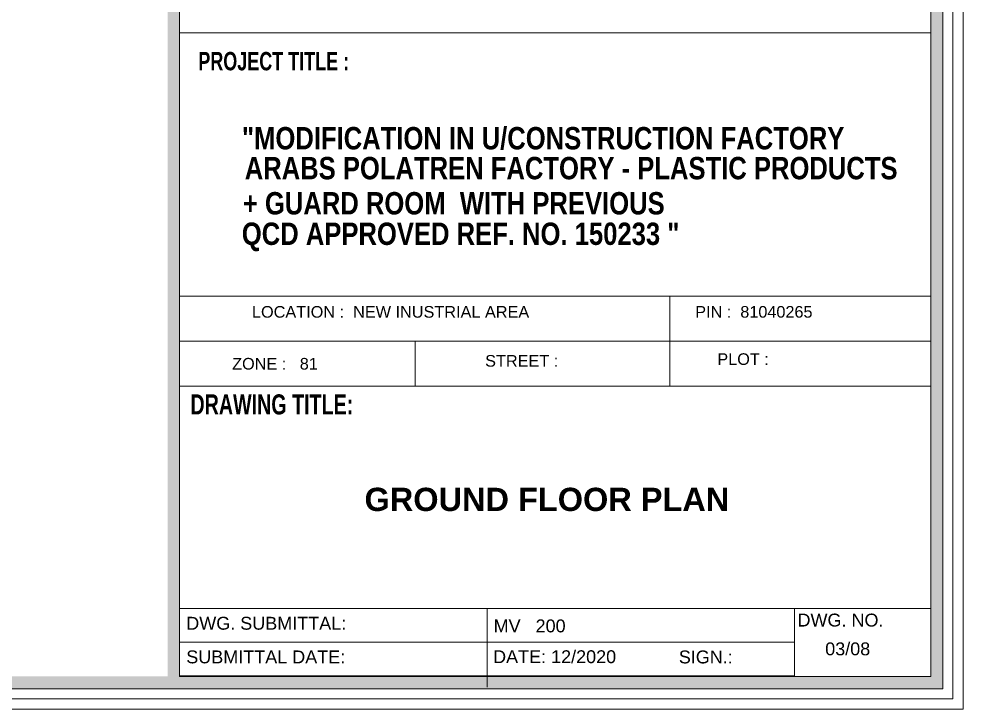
# Model space of a CAD drawing. Header units: inches. Extents: x -68096 to 69834, y -16833 to 17650.
# Drawn here: x 914.39 to 964.39, y 110.38 to 146.94 of the extents above; entities that cross this region are included whole.
import ezdxf
from ezdxf.enums import TextEntityAlignment as Align

# ---------------------------------------------------------------- set-up
doc = ezdxf.new("R2010")
doc.units = ezdxf.units.IN
doc.header["$MEASUREMENT"] = 0
for name, color, linetype in [('FS- QCDD BLOCK', 7, 'Continuous'), ('QCD TITLE A', 7, 'Continuous'), ('TEXT', 23, 'Continuous'), ('WIN', 1, 'Continuous')]:
    doc.layers.add(name, color=color, linetype=linetype)
doc.styles.add('ARAIL BOLD', font='ARIALNB.TTF')
doc.styles.add('ARIAL_5', font='arialbd.ttf', dxfattribs={"height": 5})
doc.styles.add('SANSSERIFBOLD', font='sasb____.pfb', dxfattribs={"width": 0.7})
doc.styles.add('Title Sheet_A1$0$DCAQ New Title Block for CD-A1_Dar Al Salam$0$ARIAL_2.5', font='arial.ttf', dxfattribs={"height": 2.5})
doc.styles.add('TITLE2', font='arial.ttf')

msp = doc.modelspace()

# ---------------------------------------------------------------- hatches: boundary and pattern name
at = {"layer": 'WIN', "linetype": 'Continuous', "lineweight": 0}
h = msp.add_hatch(color=86, dxfattribs=at)
h.paths.add_polyline_path([(753.52048, 259.65313), (753.52048, 111.45572), (963.30992, 111.45572), (963.30992, 259.65313)])
h.paths.add_polyline_path([(922.89008, 259.02765), (922.89008, 112.11079), (962.68444, 112.11079), (962.68444, 259.02765)], flags=16)
h.paths.add_polyline_path([(922.26459, 112.11079), (754.14633, 112.11079), (754.14633, 259.02765), (922.26459, 259.02765)], flags=16)
h = msp.add_hatch(color=7, dxfattribs=at)
h.paths.add_polyline_path([(753.52048, 259.65313), (753.52048, 111.45572), (963.30992, 111.45572), (963.30992, 259.65313)])
h.paths.add_polyline_path([(922.89008, 259.02765), (922.89008, 112.11079), (962.68444, 112.11079), (962.68444, 259.02765)], flags=16)
h.paths.add_polyline_path([(922.26459, 112.11079), (754.14633, 112.11079), (754.14633, 259.02765), (922.26459, 259.02765)], flags=16)

# ---------------------------------------------------------------- linework, layer by layer
at = {"layer": 'WIN', "color": 7, "linetype": 'Continuous', "lineweight": 0}
for p, q in [((922.89008, 132.25985), (962.68444, 132.25985)), ((922.89008, 132.25985), (962.68444, 132.25985)), ((948.85832, 132.25985), (948.85832, 127.48453)), ((922.89008, 129.87219), (962.68444, 129.87219)), ((922.89008, 129.87219), (962.68444, 129.87219)), ((935.36962, 129.87219), (935.36962, 127.48453)), ((922.89008, 127.48453), (962.68444, 127.48453)), ((922.89008, 127.48453), (962.68444, 127.48453)), ((922.89008, 127.48453), (962.68444, 127.48453)), ((939.1781, 115.71322), (939.1781, 111.54346)), ((922.89008, 113.93112), (941.69366, 113.93112)), ((922.89008, 113.93112), (955.46613, 113.93112)), ((922.89008, 112.14902), (955.46613, 112.14902)), ((922.89008, 112.14902), (955.46613, 112.14902))]:
    msp.add_line(p, q, dxfattribs=at)
for points in [[(752.44464, 110.37988), (964.38576, 110.37988), (964.38576, 260.72897), (752.44464, 260.72897)], [(752.44464, 110.37988), (964.38576, 110.37988), (964.38576, 260.72897), (752.44464, 260.72897)], [(752.98256, 110.9178), (963.84784, 110.9178), (963.84784, 260.19105), (752.98256, 260.19105)], [(752.98256, 110.9178), (963.84784, 110.9178), (963.84784, 260.19105), (752.98256, 260.19105)], [(753.52048, 111.45572), (963.30992, 111.45572), (963.30992, 259.65313), (753.52048, 259.65313)], [(753.52048, 111.45572), (963.30992, 111.45572), (963.30992, 259.65313), (753.52048, 259.65313)], [(962.68444, 259.02765), (922.89008, 259.02765), (922.89008, 112.11079), (962.68444, 112.11079)], [(962.68444, 259.02765), (922.89008, 259.02765), (922.89008, 112.11079), (962.68444, 112.11079)]]:
    msp.add_lwpolyline(points, close=True, dxfattribs=at)
for points in [[(962.68444, 146.2123), (922.89008, 146.2123)], [(962.68444, 127.48453), (922.89008, 127.48453)], [(955.46613, 115.71322), (922.89008, 115.71322)], [(955.46613, 112.1378), (955.46613, 115.71322), (962.68444, 115.71322)]]:
    msp.add_lwpolyline(points, dxfattribs=at)

# ---------------------------------------------------------------- texts
at = {"layer": 'FS- QCDD BLOCK', "color": 0, "lineweight": 0, "ltscale": 0.02, "char_height": 0.6149768, "width": 13.9595067, "attachment_point": 1, "style": 'Title Sheet_A1$0$DCAQ New Title Block for CD-A1_Dar Al Salam$0$ARIAL_2.5'}
for s, insert in [('{\\C256;PIN :  81040265}', (950.20185, 131.73198)), ('{\\C256;ZONE :   81 }', (925.68291, 128.98269))]:
    msp.add_mtext(s, dxfattribs=dict(at, insert=insert))
at = {"layer": 'QCD TITLE A', "lineweight": 0}
for s, height, style, p in [('LOCATION :  NEW INUSTRIAL AREA', 0.6160953, 'Title Sheet_A1$0$DCAQ New Title Block for CD-A1_Dar Al Salam$0$ARIAL_2.5', (926.7317, 131.11493)), ('STREET :  ', 0.616095, 'Title Sheet_A1$0$DCAQ New Title Block for CD-A1_Dar Al Salam$0$ARIAL_2.5', (939.07798, 128.52066)), ('PLOT :    ', 0.616095, 'Title Sheet_A1$0$DCAQ New Title Block for CD-A1_Dar Al Salam$0$ARIAL_2.5', (951.37215, 128.61265)), ('GROUND FLOOR PLAN ', 1.2321907, 'ARIAL_5', (932.69093, 120.87421))]:
    msp.add_text(s, height=height, dxfattribs=dict(at, style=style)).set_placement(p)
at = {"layer": 'TEXT', "color": 0, "lineweight": 0, "style": 'ARAIL BOLD'}
for s, p in [('"MODIFICATION IN U/CONSTRUCTION FACTORY', (942.14905, 140.63685)), ('ARABS POLATREN FACTORY - PLASTIC PRODUCTS ', (943.81998, 139.03818)), ('+ GUARD ROOM  WITH PREVIOUS ', (937.60454, 137.17631)), ('QCD APPROVED REF. NO. 150233 "', (937.77899, 135.40079))]:
    msp.add_text(s, height=1.1836787, rotation=0.000267, dxfattribs=at).set_placement(p, align=Align.MIDDLE)
at = {"layer": 'WIN', "color": 7, "linetype": 'Continuous', "lineweight": 0, "style": 'SANSSERIFBOLD', "width": 0.7}
for s, height, p in [('PROJECT TITLE :', 0.9734875, (923.8909, 144.21796)), ('DRAWING TITLE:', 1.0652377, (923.47453, 125.98924))]:
    msp.add_text(s, height=height, dxfattribs=at).set_placement(p)
at = {"layer": 'WIN', "color": 7, "linetype": 'Continuous', "lineweight": 0, "style": 'TITLE2'}
for s, height, p in [('DWG. SUBMITTAL:', 0.6820993, (923.2524, 114.58694)), ('MV   200', 0.682099, (939.52583, 114.44689)), ('DWG. NO.', 0.682099, (955.61718, 114.75559)), ('SUBMITTAL DATE:', 0.6820993, (923.2524, 112.80484)), ('DATE: 12/2020', 0.6820993, (939.49907, 112.81533)), ('SIGN.:', 0.682099, (949.33217, 112.80147)), ('03/08', 0.682099, (957.08287, 113.23031))]:
    msp.add_text(s, height=height, dxfattribs=at).set_placement(p)

doc.saveas('drawing.dxf')
